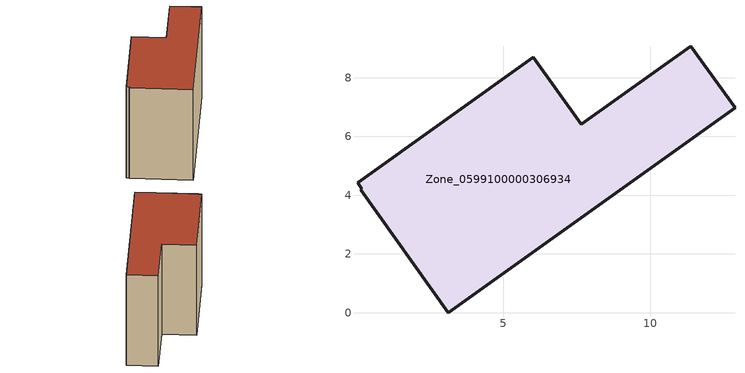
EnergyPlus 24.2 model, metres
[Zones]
Zone_0599100000306934
 floor ground (C_G): 0.04,4.42 6.02,8.7 7.66,6.41 11.39,9.07 12.89,6.97 3.13,0 0.15,4.18 0.2,4.22 z0
 wall outside (C_F): 12.89,6.97 11.39,9.07 7.66,6.41 6.02,8.7 0.04,4.42 0.2,4.22 0.15,4.18 3.13,0 12.89,6.97 z0:8.7
 roof outside (C_R): 6.02,8.7 0.04,4.42 0.2,4.22 0.15,4.18 3.13,0 12.89,6.97 11.39,9.07 7.66,6.41 z8.7
[BUILDING]
Pand.0599100000306934: North Axis=0; Terrain=City; Loads Convergence Tolerance Value=0.04; Temperature Convergence Tolerance Value=0.4; Solar Distribution=FullExterior; Maximum Number of Warmup Days=25; Minimum Number of Warmup Days=1
[Site:Location]
Rotterdam.The.Hague.AP_ZH_NLD Design_Conditions: Latitude=51.96; Longitude=4.45; Time Zone=1; Elevation=-4.5
[SITE:GROUNDTEMPERATURE:BUILDINGSURFACE]
18, 18, 18, 18, 18, 18, 18, 18, 18, 18, 18, 18
[MATERIAL] Thermal Absorptance=0.9; Solar Absorptance=0.7; Visible Absorptance=0.7
Name | Roughness | Thickness | Conductivity | Density | Specific Heat
G.TI.1975-1991 | MediumSmooth | 0.15 | 0.288461 | 540 | 1210
F.TI.1975-1991 | Rough | 0.3 | 0.230769 | 1920 | 840
R.TI.1975-1991 | MediumRough | 0.2 | 0.153846 | 1500 | 1000
[CONSTRUCTION]
C_G: G.TI.1975-1991
C_F: F.TI.1975-1991
C_R: R.TI.1975-1991
[ZONE]
Zone_0599100000306934: Type=1; Multiplier=1; Ceiling Height=Autocalculate; Volume=Autocalculate; Floor Area=autocalculate; Part of Total Floor Area=Yes
[ZONEINFILTRATION:DESIGNFLOWRATE]
Infil_Zone_0599100000306934: Zone or ZoneList or Space or SpaceList=Zone_0599100000306934; Schedule=AlwaysOn; Design Flow Rate Calculation Method=Flow/Area; Flow Rate per Floor Area=0.003; Constant Term Coefficient=1; Temperature Term Coefficient=0; Velocity Term Coefficient=0; Velocity Squared Term Coefficient=0
[HVACTEMPLATE:ZONE:IDEALLOADSAIRSYSTEM]
Zone_0599100000306934: Maximum Heating Supply Air Temperature=50; Minimum Cooling Supply Air Temperature=13; Maximum Heating Supply Air Humidity Ratio=0.0156; Minimum Cooling Supply Air Humidity Ratio=0.0077; Heating Limit=NoLimit; Cooling Limit=NoLimit; Dehumidification Control Type=ConstantSensibleHeatRatio; Cooling Sensible Heat Ratio=0.7; Dehumidification Setpoint=60; Humidification Control Type=None; Humidification Setpoint=30; Outdoor Air Method=None; Outdoor Air Flow Rate per Person=0.00944; Outdoor Air Flow Rate per Zone Floor Area=0; Outdoor Air Flow Rate per Zone=0; Demand Controlled Ventilation Type=None; Outdoor Air Economizer Type=NoEconomizer; Heat Recovery Type=None; Sensible Heat Recovery Effectiveness=0.7; Latent Heat Recovery Effectiveness=0.65
[ZONECONTROL:THERMOSTAT]
ThermostatControl_Zone_0599100000306934: Zone or ZoneList=Zone_0599100000306934; Control Type Schedule=DualSetpointControlType; Control 1=Thermostat_Zone_0599100000306934; Temperature Difference Between Cutout And Setpoint=0
[THERMOSTATSETPOINT:DUALSETPOINT]
Thermostat_Zone_0599100000306934: Heating Setpoint Temperature Schedule=HeatingSetpoint_Zone_0599100000306934; Cooling Setpoint Temperature Schedule=CoolingSetpoint_Zone_0599100000306934
[SCHEDULE:COMPACT]
HeatingSetpoint_Zone_0599100000306934: Through: 12/31, For: AllDays, Until: 24:00, 21
CoolingSetpoint_Zone_0599100000306934: Through: 12/31, For: AllDays, Until: 24:00, 24
DualSetpointControlType: Through: 12/31, For: AllDays, Until: 24:00, 4
AlwaysOn: Through: 12/31, For: AllDays, Until: 24:00, 1
